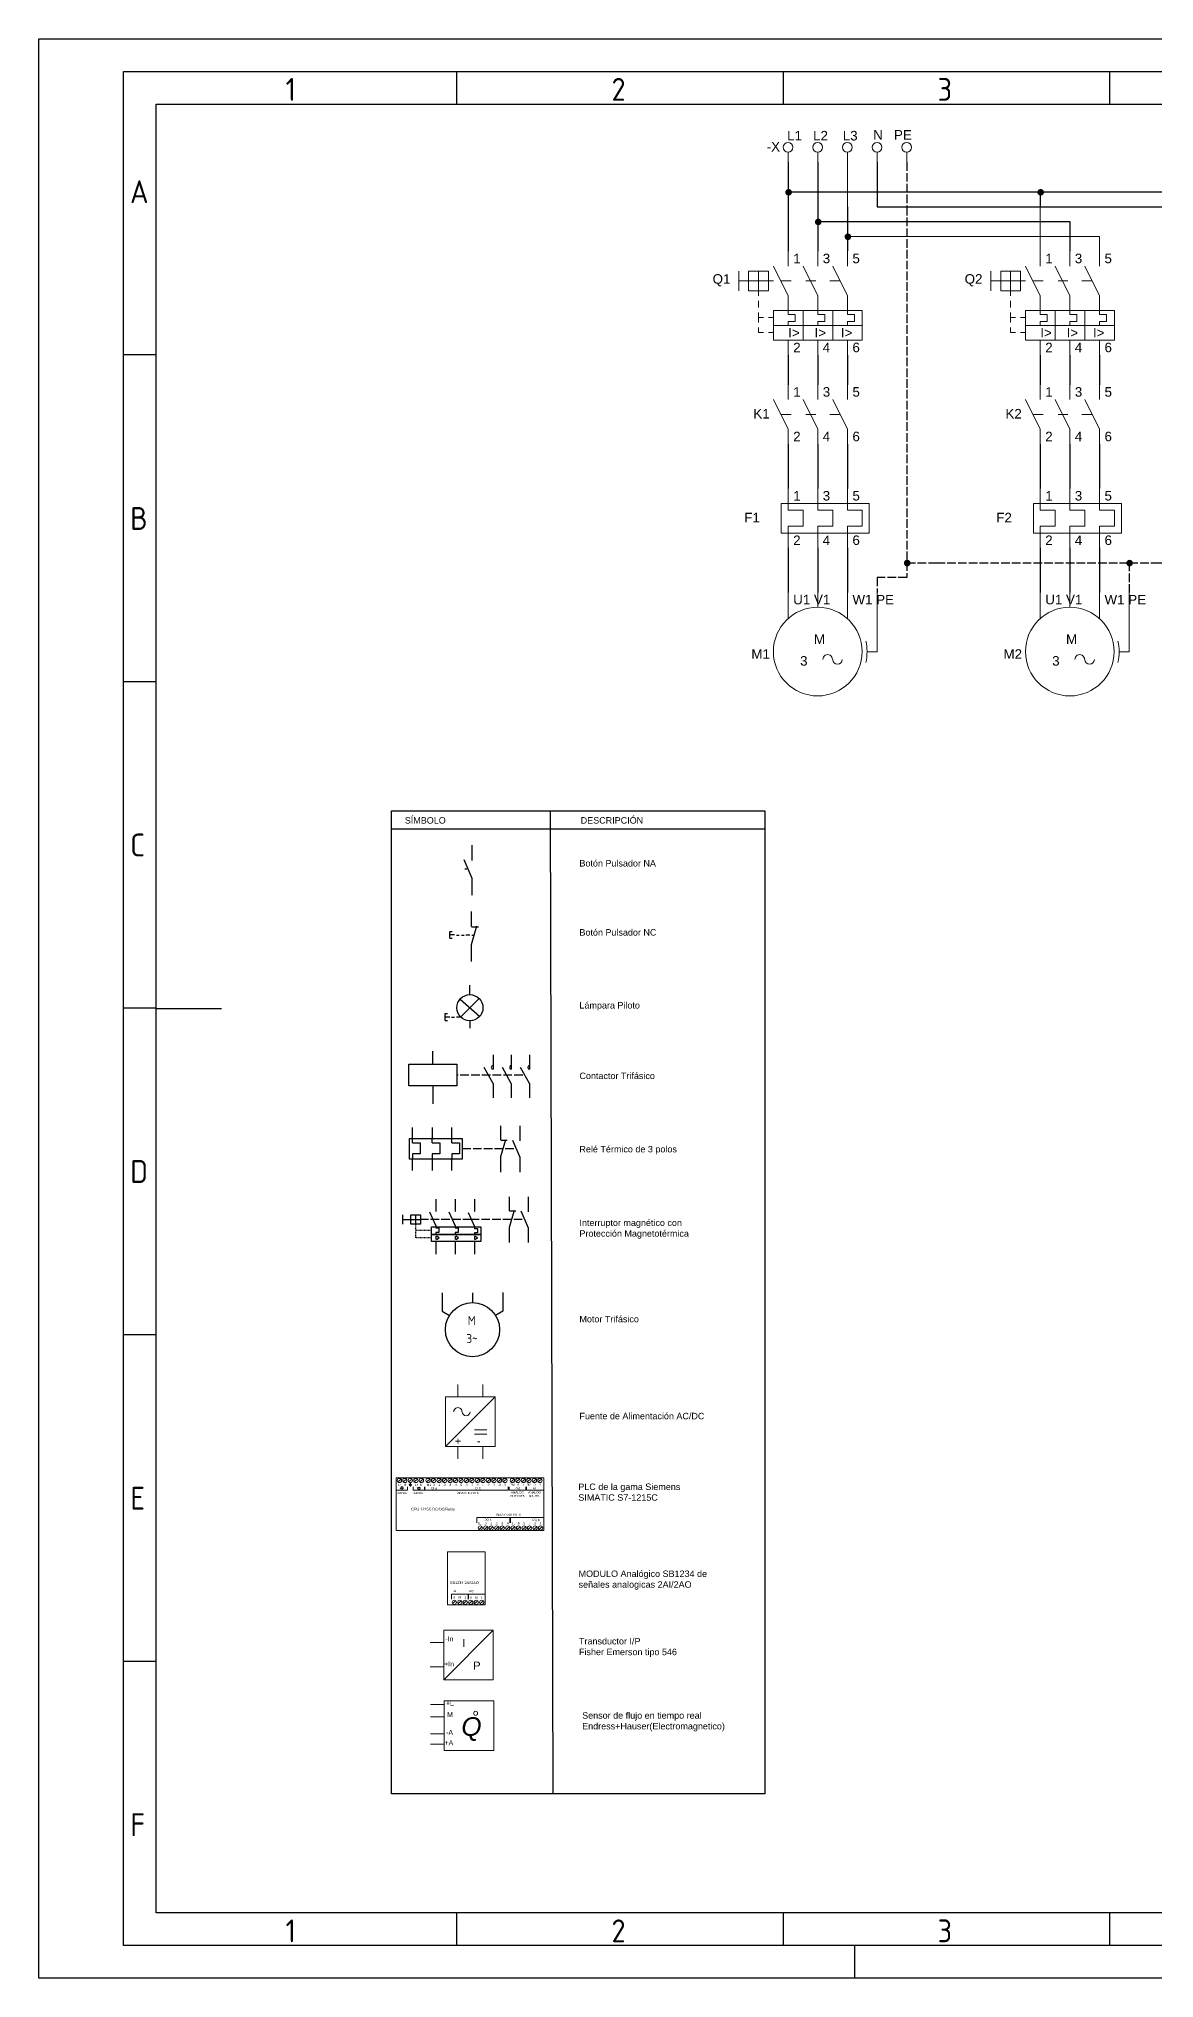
# Model space of a CAD drawing. Header units: millimetres. Extents: x 57 to 477, y 73 to 370.
# Drawn here: x 56.7 to 227.5, y 73.2 to 370.2 of the extents above; entities that cross this region are included whole.
import ezdxf
from ezdxf.enums import TextEntityAlignment as Align

# ---------------------------------------------------------------- set-up
doc = ezdxf.new("R2010")
doc.units = ezdxf.units.MM
doc.header["$LTSCALE"] = 0.11
doc.linetypes.add('ACAD_ISO02W100', pattern=[15, 12, -3])
doc.linetypes.add('HIDDEN2', pattern=[0.1875, 0.125, -0.0625])
for name, color, linetype in [('035', 5, 'Continuous'), ('07', 7, 'Continuous'), ('MISC', 7, 'Continuous'), ('PDF_Geometría', 7, 'Continuous'), ('PDF_Rellenos sólidos', 1, 'Continuous'), ('PDF_Texto', 7, 'Continuous'), ('RED_1.5mm^2', 1, 'Continuous'), ('SYMS', 7, 'Continuous')]:
    doc.layers.add(name, color=color, linetype=linetype)
doc.styles.add('ISO Proportional', font='isocp.shx')
doc.styles.add('PDF F1', font='arial.ttf')
doc.styles.get("Standard").update_dxf_attribs({"font": 'arial.ttf'})
doc.styles.add('WD_IEC', font='isocp2.shx', dxfattribs={"width": 0.9, "height": 4})

# ---------------------------------------------------------------- blocks, each defined once
blk = doc.blocks.new('VMS21P')
for p, q in [((0, 7.5), (0, 2.5)), ((0, -2.5), (-3.12, 3.12)), ((0, -2.5), (0, -7.5))]:
    blk.add_line(p, q)
blk.add_arc((0, 3.12), 0.625, 90, 270)
at = {"style": 'WD_IEC'}
for tag, p in [('INST', (-5.25, 6.75)), ('TAG2', (-5.25, 0.75)), ('LOC', (-5.25, 3.75)), ('DESC1', (-5.25, -6.75)), ('XREF', (-5.25, -3.75)), ('DESC3', (-5.25, -12.75)), ('DESC2', (-5.25, -9.75))]:
    blk.add_attdef(tag, text='', height=2.5, dxfattribs=at).set_placement(p, align=Align.RIGHT)
blk.add_attdef('TERM01', text='', height=2, rotation=90, dxfattribs=at).set_placement((-1, 7.5), align=Align.RIGHT)
at = {"style": 'WD_IEC', "flags": 1}
for tag, p, height in [('X2TERM01', (0, 7.5), 0.32), ('X4LINK', (-2.91, 0), 0.32), ('X1LINK', (-0.5, 0), 0.32), ('CONTACT', (4, -3.5), 1), ('FAMILY', (4, -5), 1), ('X8TERM02', (0, -7.5), 0.32)]:
    blk.add_attdef(tag, p, '', height=height, dxfattribs=at)
at = {"style": 'WD_IEC'}
blk.add_attdef('TERM02', (-1, -7.5), '', height=2, rotation=90, dxfattribs=at)
blk = doc.blocks.new('VMO13')
blk.add_circle((0, 0), 7.5)
at = {"style": 'WD_IEC'}
for tag, p in [('INST', (-12.88, 12.75)), ('LOC', (-12.88, 9.25)), ('TAG1', (-12.88, 5.75)), ('DESC2', (-12.88, -2)), ('DESC1', (-12.88, 1.5)), ('DESC3', (-12.88, -5.5)), ('RATING2', (-12.88, -12.5)), ('RATING1', (-12.88, -9)), ('RATING3', (-12.88, -16)), ('RATING4', (-12.95, -19.58))]:
    blk.add_attdef(tag, text='', height=2.5, dxfattribs=at).set_placement(p, align=Align.RIGHT)
blk.add_attdef('TERM02', (-0.69, 7.75), '', height=2, rotation=90, dxfattribs=at)
at = {"style": 'WD_IEC', "flags": 1}
for tag, p, height in [('X2TERM02', (0, 7.5), 0.32), ('MFG', (12.75, 9), 1.5), ('CAT', (12.75, 6.5), 1.5), ('X4LINK', (-7.5, 0), 0.32), ('X0TERM01', (-6.4, 3.9), 0.32), ('X0TERM03', (6.4, 3.9), 0.32), ('X1LINK', (7.5, 0), 0.32), ('X8TERM04', (0, -7.5), 0.32), ('ASSYCODE', (1, -9), 1), ('FAMILY', (1, -10.5), 1), ('CATDESC', (1, -12), 1)]:
    blk.add_attdef(tag, p, '', height=height, dxfattribs=at)
at = {"style": 'WD_IEC'}
for tag, p in [('TERM01', (-7.35, 4.34)), ('TERM03', (9.35, 4.53)), ('TERM04', (-0.59, -7.92))]:
    blk.add_attdef(tag, text='', height=2, rotation=90, dxfattribs=at).set_placement(p, align=Align.RIGHT)
for tag, p in [('M', (-0.22, 1.27)), ('3~', (-0.12, -3.73))]:
    blk.add_attdef(tag, text='', height=2.5, dxfattribs=at).set_placement(p, align=Align.CENTER)
at = {"lineweight": 15, "style": 'WD_IEC'}
blk.add_attdef('XREF', text='', height=2.5, dxfattribs=at).set_placement((-13.19, -22.86), align=Align.RIGHT)
blk = doc.blocks.new('IEC_border_a3')
at = {"layer": '035'}
for p, q in [((64, 292), (64, 287)), ((114, 292), (114, 287)), ((164, 292), (164, 287)), ((17.97, 248.58), (12.98, 248.58)), ((17.98, 198.54), (13, 198.54)), ((17.98, 148.54), (13, 148.54)), ((17.98, 98.54), (13, 98.54)), ((18, 48.5), (13.02, 48.5)), ((64, 10), (64, 5)), ((114, 10), (114, 5)), ((164, 10), (164, 5)), ((125, 0), (125, 5))]:
    blk.add_line(p, q, dxfattribs=at)
for points in [[(0, 297), (420, 297), (420, 0), (0, 0)], [(18, 287), (410, 287), (410, 10), (18, 10)]]:
    blk.add_lwpolyline(points, close=True, dxfattribs=at)
at = {"layer": '07'}
blk.add_line((18, 148.5), (28, 148.5), dxfattribs=at)
blk.add_lwpolyline([(13, 292), (415, 292), (415, 5), (13, 5)], close=True, dxfattribs=at)
at = {"layer": '035', "style": 'ISO Proportional'}
for s, p in [('1', (37.81, 287.5)), ('2', (87.73, 287.5)), ('3', (137.68, 287.5)), ('A', (13.98, 271.83)), ('B', (14, 221.79)), ('C', (14, 171.79)), ('D', (14, 121.79)), ('E', (14.02, 71.75)), ('F', (14.02, 21.75)), ('1', (37.81, 5.5)), ('2', (87.73, 5.5)), ('3', (137.68, 5.5))]:
    blk.add_text(s, height=3.5, dxfattribs=at).set_placement(p)

msp = doc.modelspace()

# ---------------------------------------------------------------- hatches: boundary and pattern name
at = {"layer": 'PDF_Rellenos sólidos', "transparency": 33554559}
for color, points in [(256, [(172.02, 346.74, 0.414932), (171.51, 347.25), (171.51, 347.25, 0.414932), (170.99, 346.74), (170.99, 346.74, 0.414932), (171.51, 346.23), (171.51, 346.23, 0.414932)]), (256, [(172.02, 346.74, 0.414932), (171.51, 347.25), (171.51, 347.25, 0.414932), (170.99, 346.74), (170.99, 346.74, 0.414932), (171.51, 346.23), (171.51, 346.23, 0.414932)]), (256, [(172.02, 346.74, 0.414932), (171.51, 347.25), (171.51, 347.25, 0.414932), (170.99, 346.74), (170.99, 346.74, 0.414932), (171.51, 346.23), (171.51, 346.23, 0.414932)]), (7, [(172.02, 346.74, 0.414932), (171.51, 347.25), (171.51, 347.25, 0.414932), (170.99, 346.74), (170.99, 346.74, 0.414932), (171.51, 346.23), (171.51, 346.23, 0.414932)]), (256, [(210.63, 346.74, 0.414932), (210.12, 347.25), (210.12, 347.25, 0.414932), (209.6, 346.74), (209.6, 346.74, 0.414932), (210.12, 346.23), (210.12, 346.23, 0.414932)]), (256, [(210.63, 346.74, 0.414932), (210.12, 347.25), (210.12, 347.25, 0.414932), (209.6, 346.74), (209.6, 346.74, 0.414932), (210.12, 346.23), (210.12, 346.23, 0.414932)]), (256, [(210.63, 346.74, 0.414932), (210.12, 347.25), (210.12, 347.25, 0.414932), (209.6, 346.74), (209.6, 346.74, 0.414932), (210.12, 346.23), (210.12, 346.23, 0.414932)]), (7, [(210.63, 346.74, 0.414932), (210.12, 347.25), (210.12, 347.25, 0.414932), (209.6, 346.74), (209.6, 346.74, 0.414932), (210.12, 346.23), (210.12, 346.23, 0.414932)]), (256, [(176.56, 342.2, 0.414932), (176.05, 342.71), (176.05, 342.71, 0.414932), (175.54, 342.2), (175.54, 342.2, 0.414932), (176.05, 341.69), (176.05, 341.69, 0.414932)]), (256, [(176.56, 342.2, 0.414932), (176.05, 342.71), (176.05, 342.71, 0.414932), (175.54, 342.2), (175.54, 342.2, 0.414932), (176.05, 341.69), (176.05, 341.69, 0.414932)]), (256, [(176.56, 342.2, 0.414932), (176.05, 342.71), (176.05, 342.71, 0.414932), (175.54, 342.2), (175.54, 342.2, 0.414932), (176.05, 341.69), (176.05, 341.69, 0.414932)]), (7, [(176.56, 342.2, 0.414932), (176.05, 342.71), (176.05, 342.71, 0.414932), (175.54, 342.2), (175.54, 342.2, 0.414932), (176.05, 341.69), (176.05, 341.69, 0.414932)]), (256, [(181.1, 339.93, 0.414932), (180.59, 340.44), (180.59, 340.44, 0.414932), (180.08, 339.93), (180.08, 339.93, 0.414932), (180.59, 339.41), (180.59, 339.41, 0.414932)]), (256, [(181.1, 339.93, 0.414932), (180.59, 340.44), (180.59, 340.44, 0.414932), (180.08, 339.93), (180.08, 339.93, 0.414932), (180.59, 339.41), (180.59, 339.41, 0.414932)]), (256, [(181.1, 339.93, 0.414932), (180.59, 340.44), (180.59, 340.44, 0.414932), (180.08, 339.93), (180.08, 339.93, 0.414932), (180.59, 339.41), (180.59, 339.41, 0.414932)]), (7, [(181.1, 339.93, 0.414932), (180.59, 340.44), (180.59, 340.44, 0.414932), (180.08, 339.93), (180.08, 339.93, 0.414932), (180.59, 339.41), (180.59, 339.41, 0.414932)])]:
    msp.add_hatch(color=color, dxfattribs=at).paths.add_polyline_path(points)
at = {"layer": 'PDF_Rellenos sólidos', "linetype": 'ACAD_ISO02W100', "true_color": 0x136734, "transparency": 33554559}
msp.add_hatch(color=116, dxfattribs=at).paths.add_polyline_path([(190.19, 289.96, 0.414932), (189.67, 290.47), (189.67, 290.47, 0.414932), (189.16, 289.96), (189.16, 289.96, 0.414932), (189.67, 289.45), (189.67, 289.45, 0.414932)])
msp.add_hatch(color=116, dxfattribs=at).paths.add_polyline_path([(190.19, 289.96, 0.414932), (189.67, 290.47), (189.67, 290.47, 0.414932), (189.16, 289.96), (189.16, 289.96, 0.414932), (189.67, 289.45), (189.67, 289.45, 0.414932)])
msp.add_hatch(color=116, dxfattribs=at).paths.add_polyline_path([(190.19, 289.96, 0.414932), (189.67, 290.47), (189.67, 290.47, 0.414932), (189.16, 289.96), (189.16, 289.96, 0.414932), (189.67, 289.45), (189.67, 289.45, 0.414932)])
msp.add_hatch(color=116, dxfattribs=at).paths.add_polyline_path([(190.19, 289.96, 0.414932), (189.67, 290.47), (189.67, 290.47, 0.414932), (189.16, 289.96), (189.16, 289.96, 0.414932), (189.67, 289.45), (189.67, 289.45, 0.414932)])
at = {"layer": 'PDF_Rellenos sólidos', "linetype": 'ACAD_ISO02W100', "transparency": 33554559}
msp.add_hatch(color=7, dxfattribs=at).paths.add_polyline_path([(224.25, 289.96, 0.414932), (223.74, 290.47), (223.74, 290.47, 0.414932), (223.23, 289.96), (223.23, 289.96, 0.414932), (223.74, 289.45), (223.74, 289.45, 0.414932)])

# ---------------------------------------------------------------- linework, layer by layer
for p, q in [((135, 252.04), (135.42, 101.49)), ((167.85, 249.19), (110.67, 249.19)), ((123.02, 244.43), (123.02, 246.74)), ((123.02, 241.67), (121.81, 244.52)), ((121.92, 243.12), (122.22, 243.12)), ((123.02, 239.1), (123.02, 241.67)), ((122.93, 234.3), (122.93, 236.61)), ((120.34, 233.01), (119.63, 233.01)), ((119.64, 232.5), (119.64, 233.56)), ((119.64, 233.56), (120, 233.56)), ((119.64, 232.51), (119.97, 232.51)), ((120.63, 233), (121.05, 233)), ((122.67, 233), (122.07, 233)), ((122.93, 231.54), (123.77, 234.39)), ((122.93, 234.27), (123.99, 234.27)), ((122.99, 232.99), (123.29, 232.99)), ((122.93, 228.97), (122.93, 231.54)), ((121.18, 223.18), (124.19, 220.54)), ((121.29, 220.45), (124.1, 223.3)), ((122.7, 223.88), (122.7, 225.31)), ((118.91, 219.91), (118.91, 220.97)), ((118.91, 220.97), (119.27, 220.97)), ((119.61, 220.42), (118.91, 220.42)), ((118.91, 219.91), (119.24, 219.91)), ((119.9, 220.41), (120.32, 220.41)), ((121.23, 220.42), (120.63, 220.42)), ((122.68, 219.87), (122.68, 218.75)), ((122.69, 221.87), (122.69, 221.87)), ((117, 213.23), (117, 215.24)), ((117, 209.83), (117, 207.15)), ((127.43, 201.62), (127.43, 203.76)), ((130.4, 201.47), (130.39, 203.76)), ((113.92, 201.16), (113.92, 201.8)), ((113.92, 201.16), (115.08, 201.16)), ((115.08, 199.5), (113.92, 199.5)), ((113.92, 199.5), (113.92, 198.7)), ((115.08, 201.16), (115.08, 199.5)), ((116.92, 201.16), (116.92, 201.8)), ((116.92, 201.16), (118.08, 201.16)), ((118.08, 199.5), (116.92, 199.5)), ((116.92, 199.5), (116.92, 198.7)), ((118.08, 201.16), (118.08, 199.5)), ((119.92, 201.16), (119.92, 201.8)), ((119.92, 201.16), (121.08, 201.16)), ((121.08, 199.5), (119.92, 199.5)), ((119.92, 199.5), (119.92, 198.7)), ((121.08, 201.16), (121.08, 199.5)), ((127.42, 201.59), (128.41, 201.59)), ((127.43, 199.06), (128.21, 201.7)), ((127.43, 196.68), (127.43, 199.06)), ((130.4, 198.91), (129.27, 201.55)), ((130.4, 196.68), (130.4, 198.91)), ((112.43, 188.73), (112.43, 190.15)), ((114.4, 188.73), (114.4, 190.15)), ((117.49, 188.5), (116.56, 190.55)), ((120.44, 188.5), (119.51, 190.55)), ((123.39, 188.41), (122.46, 190.47)), ((128.74, 190.78), (128.74, 192.89)), ((128.74, 188.27), (129.51, 190.86)), ((128.74, 190.75), (129.71, 190.75)), ((131.67, 188.12), (130.56, 190.71)), ((131.67, 190.63), (131.66, 192.89)), ((112.43, 189.44), (113.66, 189.44)), ((113.66, 189.44), (115.13, 189.44)), ((117.49, 188.5), (117.49, 188.14)), ((117.49, 188.14), (117.94, 188.14)), ((117.94, 187.47), (117.49, 187.47)), ((117.49, 187.47), (117.49, 187.16)), ((117.94, 188.14), (117.94, 187.47)), ((120.44, 188.5), (120.44, 188.14)), ((120.44, 188.14), (120.89, 188.14)), ((120.89, 187.47), (120.44, 187.47)), ((120.44, 187.47), (120.44, 187.16)), ((120.89, 188.14), (120.89, 187.47)), ((123.39, 188.41), (123.39, 188.05)), ((123.39, 188.05), (123.84, 188.05)), ((123.84, 187.39), (123.39, 187.39)), ((123.39, 187.39), (123.39, 187.16)), ((123.84, 188.05), (123.84, 187.39)), ((128.74, 185.92), (128.74, 188.27)), ((131.67, 185.92), (131.67, 188.12)), ((117.49, 186.9), (117.49, 186.37)), ((118.01, 186.63), (117.57, 186.89)), ((117.57, 186.39), (118.01, 186.63)), ((120.44, 186.9), (120.44, 186.37)), ((120.96, 186.63), (120.52, 186.89)), ((120.52, 186.39), (120.96, 186.63)), ((123.39, 186.9), (123.39, 186.37)), ((123.91, 186.63), (123.47, 186.89)), ((123.47, 186.39), (123.91, 186.63))]:
    msp.add_line(p, q)
at = {"linetype": 'ACAD_ISO02W100'}
for p, q in [((121.39, 233), (121.8, 233)), ((130.79, 211.56), (120.67, 211.56)), ((129.44, 200.25), (121.51, 200.25)), ((122.93, 189.44), (115.13, 189.44)), ((130.72, 189.44), (122.93, 189.44))]:
    msp.add_line(p, q, dxfattribs=at)
at = {"linetype": 'HIDDEN2'}
for p, q in [((114.4, 186.61), (114.4, 188.73)), ((116.79, 187.73), (114.4, 187.73)), ((116.79, 186.61), (114.4, 186.61))]:
    msp.add_line(p, q, dxfattribs=at)
at = {"lineweight": 18, "ltscale": 0.2}
for p, q in [((111.41, 148.49), (111.41, 149.01)), ((111.63, 149.27), (112.15, 149.67)), ((111.89, 149.47), (111.89, 149.47)), ((111.89, 149.47), (111.89, 149.47)), ((111.89, 149.47), (111.89, 149.47)), ((111.89, 149.47), (111.89, 149.47)), ((111.89, 149.47), (111.89, 149.47)), ((112.47, 149.27), (112.99, 149.68)), ((112.73, 149.47), (112.73, 149.47)), ((112.73, 149.47), (112.73, 149.47)), ((112.73, 149.47), (112.73, 149.47)), ((112.73, 149.47), (112.73, 149.47)), ((112.73, 149.47), (112.73, 149.47)), ((113.16, 148), (113.16, 148.52)), ((113.31, 149.27), (113.83, 149.68)), ((113.37, 148.84), (113.54, 148.84)), ((113.37, 148.84), (113.37, 148.79)), ((113.37, 148.79), (113.76, 148.79)), ((113.44, 148.75), (113.54, 148.75)), ((113.44, 148.75), (113.44, 148.7)), ((113.44, 148.7), (113.7, 148.7)), ((113.52, 148.66), (113.54, 148.66)), ((113.52, 148.66), (113.52, 148.61)), ((113.52, 148.61), (113.64, 148.61)), ((113.54, 148.75), (113.7, 148.75)), ((113.54, 148.66), (113.64, 148.66)), ((113.59, 148.84), (113.76, 148.84)), ((113.64, 148.66), (113.64, 148.61)), ((113.7, 148.75), (113.7, 148.7)), ((113.76, 148.84), (113.76, 148.79)), ((114.01, 148), (114.01, 148.52)), ((114.17, 149.27), (114.69, 149.68)), ((114.43, 149.47), (114.43, 149.47)), ((114.43, 149.47), (114.43, 149.47)), ((114.43, 149.47), (114.43, 149.47)), ((114.43, 149.47), (114.43, 149.47)), ((114.43, 149.47), (114.43, 149.47)), ((115.01, 149.27), (115.53, 149.68)), ((115.73, 148), (115.73, 148.52)), ((115.81, 148), (115.81, 148.52)), ((116.03, 149.27), (116.55, 149.68)), ((116.87, 149.27), (117.39, 149.68)), ((117.4, 148.98), (117.4, 148.98)), ((117.4, 148.98), (117.4, 148.98)), ((117.4, 148.98), (117.4, 148.98)), ((117.4, 148.98), (117.4, 148.98)), ((117.4, 148.98), (117.4, 148.98)), ((117.71, 149.27), (118.23, 149.68)), ((118.31, 148.98), (118.31, 148.98)), ((118.31, 148.98), (118.31, 148.98)), ((118.31, 148.98), (118.31, 148.98)), ((118.31, 148.98), (118.31, 148.98)), ((118.31, 148.98), (118.31, 148.98)), ((118.55, 149.27), (119.06, 149.68)), ((119.39, 149.27), (119.9, 149.68)), ((120.23, 149.27), (120.74, 149.68)), ((121.07, 149.27), (121.58, 149.68)), ((121.91, 149.27), (122.42, 149.68)), ((122.75, 149.27), (123.26, 149.68)), ((123.59, 149.27), (124.1, 149.68)), ((124.43, 149.27), (124.94, 149.68)), ((125.27, 149.27), (125.78, 149.68)), ((126.11, 149.27), (126.62, 149.68)), ((126.95, 149.27), (127.46, 149.68)), ((127.79, 149.27), (128.3, 149.68)), ((128.53, 148), (128.53, 148.52)), ((128.71, 148), (128.71, 148.52)), ((128.96, 149.27), (129.47, 149.68)), ((129.8, 149.27), (130.31, 149.68)), ((130.64, 149.27), (131.15, 149.68)), ((131.28, 148), (131.28, 148.52)), ((131.36, 148), (131.36, 148.52)), ((131.48, 149.27), (131.99, 149.68)), ((132.32, 149.27), (132.83, 149.68)), ((133.16, 149.27), (133.67, 149.68)), ((111.41, 148), (113.16, 148)), ((112.16, 148.31), (112.03, 148.31)), ((112.28, 148.14), (112.03, 148.31)), ((112.16, 148.49), (112.16, 148.31)), ((112.16, 148.49), (112.41, 148.49)), ((112.53, 148.31), (112.28, 148.14)), ((112.41, 148.49), (112.41, 148.31)), ((112.41, 148.31), (112.53, 148.31)), ((114.01, 148), (128.53, 148)), ((114.63, 148.28), (114.88, 148.45)), ((114.75, 148.28), (114.63, 148.28)), ((114.75, 148.1), (114.75, 148.28)), ((115, 148.1), (114.75, 148.1)), ((114.88, 148.45), (115.13, 148.28)), ((115, 148.1), (115, 148.28)), ((115, 148.28), (115.13, 148.28)), ((128.71, 148), (131.28, 148)), ((131.36, 148), (134.03, 148)), ((123.74, 142.98), (123.74, 143.78)), ((123.74, 143.78), (128.82, 143.78)), ((128.82, 143.78), (128.82, 142.98)), ((128.91, 142.98), (128.91, 143.78)), ((128.91, 143.78), (134.03, 143.78)), ((124.04, 141.98), (124.55, 142.38)), ((124.88, 141.98), (125.39, 142.38)), ((125.71, 141.98), (126.23, 142.39)), ((126.55, 141.98), (127.07, 142.39)), ((126.81, 141.79), (130.7, 141.79)), ((127.39, 141.98), (127.91, 142.39)), ((128.23, 141.98), (128.75, 142.39)), ((129.06, 141.98), (129.58, 142.39)), ((129.9, 141.98), (130.42, 142.39)), ((130.74, 141.98), (131.26, 142.39)), ((131.58, 141.98), (132.1, 142.39)), ((132.42, 141.98), (132.93, 142.39)), ((133.26, 141.98), (133.77, 142.39)), ((119.9, 131.27), (119.9, 132.07)), ((119.9, 132.07), (122.41, 132.07)), ((120.05, 130.61), (120.56, 131.02)), ((120.89, 130.61), (121.4, 131.02)), ((121.73, 130.61), (122.24, 131.02)), ((122.41, 131.27), (122.41, 132.07)), ((122.41, 131.27), (122.41, 132.07)), ((122.41, 131.27), (122.41, 132.07)), ((122.41, 131.27), (122.41, 132.07)), ((122.46, 132.07), (125.02, 132.07)), ((122.46, 131.27), (122.46, 132.07)), ((122.46, 131.27), (122.46, 132.07)), ((122.57, 130.61), (123.08, 131.02)), ((123.41, 130.61), (123.92, 131.02)), ((124.25, 130.61), (124.76, 131.02)), ((118.68, 118.96), (126.28, 126.57)), ((118.68, 124.67), (116.62, 124.67)), ((116.62, 120.93), (118.68, 120.93)), ((118.73, 115.17), (116.67, 115.17)), ((118.73, 113.3), (116.67, 113.3)), ((118.73, 110.65), (116.67, 110.65)), ((118.73, 109.08), (116.67, 109.08))]:
    msp.add_line(p, q, dxfattribs=at)
at = {"color": 116, "linetype": 'ACAD_ISO02W100', "lineweight": 25, "true_color": 0x136734}
for points in [[(189.62, 351.34), (189.62, 344.52), (189.62, 287.74), (185.08, 287.74), (185.08, 285.47)], [(189.62, 290.02), (194.16, 290.02), (223.69, 290.02), (223.69, 285.47)], [(223.69, 290.02), (228.23, 290.02), (250.15, 290.02), (250.15, 217.98)]]:
    msp.add_lwpolyline(points, dxfattribs=at)
for points in [[(110.67, 252.04), (167.85, 252.04), (167.85, 101.49), (110.67, 101.49)], [(113.35, 213.23), (120.67, 213.23), (120.67, 209.89), (113.35, 209.89)], [(113.43, 201.83), (121.51, 201.83), (121.51, 198.68), (113.43, 198.68)], [(113.66, 190.15), (115.14, 190.15), (115.14, 188.73), (113.66, 188.73)], [(116.79, 188.3), (124.36, 188.3), (124.36, 187.16), (116.79, 187.16)], [(116.79, 187.16), (124.36, 187.16), (124.36, 186.06), (116.79, 186.06)]]:
    msp.add_lwpolyline(points, close=True)
at = {"lineweight": 18, "ltscale": 0.2}
for points in [[(111.41, 149.89), (134.03, 149.89), (134.03, 141.79), (111.41, 141.79)], [(119.24, 138.52), (125.02, 138.52), (125.02, 130.42), (119.24, 130.42)], [(118.68, 126.57), (126.28, 126.57), (126.28, 118.96), (118.68, 118.96)], [(118.73, 115.74), (126.34, 115.74), (126.34, 108.13), (118.73, 108.13)]]:
    msp.add_lwpolyline(points, close=True, dxfattribs=at)
msp.add_lwpolyline([(113.54, 148.84), (113.54, 149.06), (113.59, 149.06), (113.59, 148.84)], dxfattribs=at)
msp.add_circle((122.69, 221.87), 2)
for centre in [(111.89, 149.47), (112.73, 149.47), (113.57, 149.47), (114.43, 149.47), (115.27, 149.47), (116.29, 149.47), (117.13, 149.47), (117.97, 149.47), (118.81, 149.47), (119.65, 149.47), (120.49, 149.47), (121.33, 149.47), (122.17, 149.47), (123.01, 149.47), (123.85, 149.47), (124.69, 149.47), (125.53, 149.47), (126.37, 149.47), (127.21, 149.47), (128.05, 149.47), (129.21, 149.47), (130.05, 149.47), (130.89, 149.47), (131.73, 149.47), (132.57, 149.47), (133.41, 149.47), (124.29, 142.18), (125.13, 142.18), (125.97, 142.18), (126.81, 142.18), (127.65, 142.18), (128.49, 142.18), (129.32, 142.18), (130.16, 142.18), (131, 142.18), (131.84, 142.18), (132.68, 142.18), (133.52, 142.18), (120.31, 130.81), (121.15, 130.81), (121.99, 130.81), (122.83, 130.81), (123.67, 130.81), (124.51, 130.81)]:
    msp.add_circle(centre, 0.329, dxfattribs=at)
at = {"layer": 'PDF_Geometría', "lineweight": 18}
for points in [[(171.45, 352.85), (171.45, 351.34)], [(175.99, 352.85), (175.99, 351.34)], [(180.53, 352.85), (180.53, 351.34), (180.53, 344.52)], [(185.08, 352.85), (185.08, 351.34)], [(189.62, 352.85), (189.62, 351.34)], [(210.06, 344.52), (210.06, 337.71), (210.06, 335.44)], [(180.53, 339.98), (219.14, 339.98), (219.14, 337.71), (219.14, 335.44)], [(171.45, 337.71), (171.45, 335.44)], [(175.99, 337.71), (175.99, 335.44)], [(180.53, 337.71), (180.53, 335.44)], [(214.6, 337.71), (214.6, 335.44)], [(163.88, 334.68), (163.88, 331.65)], [(163.88, 333.17), (165.39, 333.17), (168.42, 333.17), (169.18, 333.17)], [(166.91, 334.68), (166.91, 331.65), (166.91, 330.9)], [(169.18, 335.44), (171.45, 330.9), (171.45, 328.63), (171.45, 328.02), (172.51, 328.02), (172.51, 326.96), (171.45, 326.96), (171.45, 326.35)], [(170.39, 333.17), (171.9, 333.17)], [(173.72, 335.44), (175.99, 330.9), (175.99, 328.63), (175.99, 328.02), (177.05, 328.02), (177.05, 326.96), (175.99, 326.96), (175.99, 326.35)], [(174.17, 333.17), (175.69, 333.17)], [(177.81, 333.17), (179.32, 333.17)], [(178.26, 335.44), (180.53, 330.9), (180.53, 328.63), (180.53, 328.02), (181.59, 328.02), (181.59, 326.96), (180.53, 326.96), (180.53, 326.35)], [(202.49, 334.68), (202.49, 331.65)], [(202.49, 333.17), (204, 333.17), (207.03, 333.17), (207.79, 333.17)], [(205.52, 334.68), (205.52, 331.65), (205.52, 330.9)], [(207.79, 335.44), (210.06, 330.9), (210.06, 328.63), (210.06, 328.02), (211.12, 328.02), (211.12, 326.96), (210.06, 326.96), (210.06, 326.35)], [(209, 333.17), (210.51, 333.17)], [(212.33, 335.44), (214.6, 330.9), (214.6, 328.63), (214.6, 328.02), (215.66, 328.02), (215.66, 326.96), (214.6, 326.96), (214.6, 326.35)], [(212.78, 333.17), (214.3, 333.17)], [(216.42, 333.17), (217.93, 333.17)], [(216.87, 335.44), (219.14, 330.9), (219.14, 328.63), (219.14, 328.02), (220.2, 328.02), (220.2, 326.96), (219.14, 326.96), (219.14, 326.35)], [(166.91, 330.14), (166.91, 329.08)], [(205.52, 330.14), (205.52, 329.08)], [(166.91, 328.32), (166.91, 326.81)], [(166.91, 327.57), (167.66, 327.57)], [(168.42, 327.57), (169.18, 327.57)], [(173.72, 328.63), (173.72, 324.08)], [(178.26, 328.63), (178.26, 324.08)], [(205.52, 328.32), (205.52, 326.81)], [(205.52, 327.57), (206.27, 327.57)], [(207.03, 327.57), (207.79, 327.57)], [(212.33, 328.63), (212.33, 324.08)], [(216.87, 328.63), (216.87, 324.08)], [(166.91, 326.05), (166.91, 325.29), (167.66, 325.29)], [(168.42, 325.29), (169.18, 325.29)], [(169.18, 326.35), (182.8, 326.35)], [(171.45, 324.08), (171.45, 321.81)], [(175.99, 324.08), (175.99, 321.81)], [(180.53, 324.08), (180.53, 321.81)], [(205.52, 326.05), (205.52, 325.29), (206.27, 325.29)], [(207.03, 325.29), (207.79, 325.29)], [(207.79, 326.35), (221.42, 326.35)], [(210.06, 324.08), (210.06, 321.81)], [(214.6, 324.08), (214.6, 321.81)], [(219.14, 324.08), (219.14, 321.81)], [(169.18, 315), (171.45, 310.46), (171.45, 308.19)], [(171.45, 317.27), (171.45, 315)], [(173.72, 315), (175.99, 310.46), (175.99, 308.19)], [(175.99, 317.27), (175.99, 315)], [(178.26, 315), (180.53, 310.46), (180.53, 308.19)], [(180.53, 317.27), (180.53, 315)], [(207.79, 315), (210.06, 310.46), (210.06, 308.19)], [(210.06, 317.27), (210.06, 315)], [(212.33, 315), (214.6, 310.46), (214.6, 308.19)], [(214.6, 317.27), (214.6, 315)], [(216.87, 315), (219.14, 310.46), (219.14, 308.19)], [(219.14, 317.27), (219.14, 315)], [(170.39, 312.73), (171.9, 312.73)], [(174.17, 312.73), (175.69, 312.73)], [(177.81, 312.73), (179.32, 312.73)], [(209, 312.73), (210.51, 312.73)], [(212.78, 312.73), (214.3, 312.73)], [(216.42, 312.73), (217.93, 312.73)], [(171.45, 301.37), (171.45, 298.04), (173.72, 298.04), (173.72, 295.62), (171.45, 295.62), (171.45, 292.29)], [(175.99, 301.37), (175.99, 298.04), (178.26, 298.04), (178.26, 295.62), (175.99, 295.62), (175.99, 292.29)], [(180.53, 301.37), (180.53, 298.04), (182.8, 298.04), (182.8, 295.62), (180.53, 295.62), (180.53, 292.29)], [(210.06, 301.37), (210.06, 298.04), (212.33, 298.04), (212.33, 295.62), (210.06, 295.62), (210.06, 292.29)], [(214.6, 301.37), (214.6, 298.04), (216.87, 298.04), (216.87, 295.62), (214.6, 295.62), (214.6, 292.29)], [(219.14, 301.37), (219.14, 298.04), (221.42, 298.04), (221.42, 295.62), (219.14, 295.62), (219.14, 292.29)], [(171.45, 285.47), (171.45, 281.38)], [(175.99, 285.47), (175.99, 283.2)], [(180.53, 285.47), (180.53, 281.38)], [(185.08, 285.47), (185.08, 276.39), (183.56, 276.39)], [(210.06, 285.47), (210.06, 281.38)], [(214.6, 285.47), (214.6, 283.2)], [(219.14, 285.47), (219.14, 281.38)], [(223.69, 285.47), (223.69, 276.39), (222.17, 276.39)], [(120.86, 164.18), (120.86, 162.28)], [(124.67, 164.18), (124.67, 162.28)], [(118.96, 154.67), (126.57, 162.28)], [(120.86, 154.67), (120.86, 152.77)], [(123.4, 157.21), (125.3, 157.21)], [(123.4, 156.57), (125.3, 156.57)], [(124.67, 154.67), (124.67, 152.77)]]:
    msp.add_lwpolyline(points, dxfattribs=at)
at = {"layer": 'PDF_Geometría', "lineweight": 25}
for points in [[(171.45, 351.34), (171.45, 344.52), (171.45, 337.71)], [(175.99, 351.34), (175.99, 344.52), (175.99, 337.71)], [(185.08, 351.34), (185.08, 344.52), (232.77, 344.52), (232.77, 319.54), (241.86, 319.54), (241.86, 305.78)], [(171.45, 346.8), (210.06, 346.8), (210.06, 344.52)], [(180.53, 344.52), (180.53, 337.71)], [(210.06, 346.8), (246.4, 346.8), (246.4, 339.98), (246.4, 335.44)], [(175.99, 342.25), (214.6, 342.25), (214.6, 337.71)], [(171.45, 321.81), (171.45, 317.27)], [(175.99, 321.81), (175.99, 317.27)], [(180.53, 321.81), (180.53, 317.27)], [(210.06, 321.81), (210.06, 317.27)], [(214.6, 321.81), (214.6, 317.27)], [(219.14, 321.81), (219.14, 317.27)], [(171.45, 308.19), (171.45, 301.37)], [(175.99, 308.19), (175.99, 301.37)], [(180.53, 308.19), (180.53, 301.37)], [(210.06, 308.19), (210.06, 301.37)], [(214.6, 308.19), (214.6, 301.37)], [(219.14, 308.19), (219.14, 301.37)], [(171.45, 292.29), (171.45, 285.47)], [(175.99, 292.29), (175.99, 285.47)], [(180.53, 292.29), (180.53, 285.47)], [(210.06, 292.29), (210.06, 285.47)], [(214.6, 292.29), (214.6, 285.47)], [(219.14, 292.29), (219.14, 285.47)], [(131.91, 147.87), (131.91, 147.87)], [(131.91, 147.87), (131.91, 147.87)], [(131.91, 147.87), (131.91, 147.87)], [(131.91, 147.87), (131.91, 147.87)]]:
    msp.add_lwpolyline(points, dxfattribs=at)
at = {"layer": 'PDF_Geometría', "lineweight": 18}
for points in [[(168.42, 334.68), (165.39, 334.68), (165.39, 331.65), (168.42, 331.65)], [(207.03, 334.68), (204, 334.68), (204, 331.65), (207.03, 331.65)], [(182.8, 324.08), (169.18, 324.08), (169.18, 328.63), (182.8, 328.63)], [(221.42, 324.08), (207.79, 324.08), (207.79, 328.63), (221.42, 328.63)], [(183.86, 294.56), (170.39, 294.56), (170.39, 299.1), (183.86, 299.1)], [(222.48, 294.56), (209, 294.56), (209, 299.1), (222.48, 299.1)], [(118.96, 162.28), (126.57, 162.28), (126.57, 154.67), (118.96, 154.67)]]:
    msp.add_lwpolyline(points, close=True, dxfattribs=at)
for points in [[(183.34, 274.75, 0.056409), (183.52, 276.41, 0.055645), (183.35, 278.02)], [(221.95, 274.75, 0.056413), (222.13, 276.41, 0.055645), (221.96, 278.02)]]:
    msp.add_lwpolyline(points, format="xyb", dxfattribs=at)
for centre, radius in [((171.43, 353.63), 0.738), ((175.97, 353.63), 0.738), ((180.51, 353.63), 0.738), ((185.06, 353.63), 0.738), ((189.6, 353.63), 0.738), ((175.97, 276.41), 6.79), ((214.58, 276.41), 6.79)]:
    msp.add_circle(centre, radius, dxfattribs=at)
for centre, radius, start, end in [((177.49, 275.2), 0.738, 359.956, 180.044), ((179, 275.2), 0.738, 181.4859, 358.5141), ((216.1, 275.2), 0.738, 359.956, 180.044), ((217.61, 275.2), 0.738, 181.4857, 358.5138), ((120.85, 160.01), 0.618, 359.956, 180.044), ((122.12, 160.01), 0.618, 181.4854, 358.5142)]:
    msp.add_arc(centre, radius, start, end, dxfattribs=at)
for points in [[(176.75, 275.2), (176.75, 275.18), (176.75, 275.18), (176.75, 275.18)], [(178.22, 275.18), (178.22, 275.18), (178.22, 275.18), (178.22, 275.2)], [(215.36, 275.2), (215.36, 275.18), (215.36, 275.18), (215.36, 275.18)], [(216.83, 275.18), (216.83, 275.18), (216.83, 275.18), (216.83, 275.2)], [(120.23, 160.01), (120.23, 160), (120.23, 160), (120.23, 160)], [(121.47, 160), (121.47, 160), (121.47, 160), (121.47, 160.01)]]:
    msp.add_open_spline(points, degree=3, dxfattribs=at)
at = {"layer": 'PDF_Rellenos sólidos', "color": 7, "lineweight": 25, "transparency": 33554559}
for points in [[(168.42, 331.65), (168.46, 331.65), (168.42, 331.62), (168.46, 331.62)], [(207.03, 331.65), (207.07, 331.65), (207.03, 331.62), (207.07, 331.62)]]:
    msp.add_solid(points, dxfattribs=at)
at = {"layer": 'RED_1.5mm^2', "color": 0}
for p, q in [((113.92, 201.8), (113.92, 203.53)), ((116.92, 203.53), (116.92, 201.8)), ((119.92, 201.8), (119.92, 203.53)), ((113.92, 196.96), (113.92, 198.7)), ((116.92, 198.7), (116.92, 196.96)), ((119.92, 196.96), (119.92, 198.7)), ((117.49, 192.57), (117.49, 190.64)), ((120.44, 192.57), (120.44, 190.64)), ((123.39, 192.57), (123.39, 190.64)), ((117.49, 186.06), (117.49, 184.13)), ((120.44, 186.06), (120.44, 184.13)), ((123.39, 186.06), (123.39, 184.13)), ((118.44, 178.22), (118.44, 175.41)), ((123.09, 178.22), (123.09, 176.72)), ((127.73, 178.27), (127.73, 175.4)), ((118.44, 175.41), (119.55, 174.73)), ((127.73, 175.4), (126.63, 174.73))]:
    msp.add_line(p, q, dxfattribs=at)

# ---------------------------------------------------------------- block references
msp.add_blockref('IEC_border_a3', (56.66, 73.25))
at = {"layer": 'SYMS', "xscale": 0.4384227191165145, "yscale": 0.4384227191165145, "zscale": 0.4384227191165145}
for p in [(126.25, 211.36), (129.04, 211.36), (131.82, 211.36)]:
    msp.add_blockref('VMS21P', p, dxfattribs=at)
at = {"layer": 'SYMS'}
ref = msp.add_blockref('VMO13', (123.09, 172.57), dxfattribs=dict(at, xscale=0.5527109138953251, yscale=0.5527109138953251, zscale=0.5527109138953251))
ref.add_attrib('M', 'M', dxfattribs={"layer": 'MISC', "height": 1.38, "style": 'WD_IEC'}).set_placement((122.97, 173.27), align=Align.CENTER)
ref.add_attrib('3~', '3~', dxfattribs={"layer": 'MISC', "height": 1.382, "style": 'WD_IEC'}).set_placement((123.02, 170.51), align=Align.CENTER)

# ---------------------------------------------------------------- texts
at = {"char_height": 0.6575, "attachment_point": 1}
for s, insert in [('{\\H1.5x;SÍMBOLO                                                      DESCRIPCIÓN } ', (112.72, 251.05)), ('{\\H1.5x;Botón Pulsador NA   } ', (139.47, 244.48)), ('{\\H1.5x;Botón Pulsador NC    } ', (139.47, 233.9)), ('{\\H1.5x;Lámpara Piloto    } ', (139.47, 222.73)), ('{\\H1.5x;Contactor Trifásico   } ', (139.47, 211.93)), ('{\\H1.5x;Relé Térmico de 3 polos   } ', (139.47, 200.7)), ('{\\H1.5x;Interruptor magnético con\\PProtección Magnetotérmica   } ', (139.47, 189.43)), ('{\\H1.5x;Motor Trifásico   } ', (139.47, 174.68)), ('{\\H1.5x;Fuente de Alimentación AC/DC  } ', (139.47, 159.83)), ('{\\H1.5x;PLC de la gama Siemens\\PSIMATIC S7-1215C }', (139.3, 149)), ('{\\H1.5x;MODULO Analógico SB1234 de\\Pseñales analogicas 2AI/2AO}', (139.34, 135.68)), ('{\\H1.5x;Transductor I/P \\PFisher Emerson tipo 546  } ', (139.4, 125.35)), ('{\\H1.5x;Sensor de flujo en tiempo real\\PEndress+Hauser(Electromagnetico)\\P} ', (139.89, 113.98))]:
    msp.add_mtext_dynamic_manual_height_columns(s, width=55.2107, gutter_width=3.29, heights=[0], dxfattribs=dict(at, insert=insert))
at = {"layer": 'PDF_Texto', "attachment_point": 4, "style": 'PDF F1'}
for s, insert, char_height in [('   -X', (166.45, 353.71), 1.464), ('L1   L2    L3 ', (171.28, 355.4), 1.4637), ('N   PE', (184.47, 355.53), 1.464), ('1', (172.21, 336.6), 1.46), ('3', (176.74, 336.6), 1.46), ('5', (181.29, 336.6), 1.46), ('1', (210.82, 336.6), 1.46), ('3', (215.35, 336.6), 1.46), ('5', (219.9, 336.6), 1.46), ('   Q1', (158.16, 333.27), 1.464), ('   Q2', (196.77, 333.27), 1.464), ('I>    I>    I>  ', (171.45, 325.24), 1.4637), ('6', (181.29, 322.97), 1.46), ('I>    I>    I>  ', (210.06, 325.24), 1.4637), ('6', (219.9, 322.97), 1.46), ('2', (172.21, 322.97), 1.46), ('4', (176.74, 322.97), 1.46), ('2', (210.82, 322.97), 1.46), ('4', (215.35, 322.97), 1.46), ('1', (172.21, 316.16), 1.46), ('3', (176.74, 316.16), 1.46), ('5', (181.29, 316.16), 1.46), ('1', (210.82, 316.16), 1.46), ('3', (215.35, 316.16), 1.46), ('5', (219.9, 316.16), 1.46), ('   K1', (164.41, 312.83), 1.464), ('   K2', (203.02, 312.83), 1.464), ('2', (172.21, 309.34), 1.46), ('4', (176.74, 309.34), 1.46), ('6', (181.29, 309.34), 1.46), ('2', (210.82, 309.34), 1.46), ('4', (215.35, 309.34), 1.46), ('6', (219.9, 309.34), 1.46), ('1', (172.21, 300.26), 1.46), ('3', (176.74, 300.26), 1.46), ('5', (181.29, 300.26), 1.46), ('1', (210.82, 300.26), 1.46), ('3', (215.35, 300.26), 1.46), ('5', (219.9, 300.26), 1.46), ('   F1', (163.01, 296.93), 1.464), ('   F2', (201.62, 296.93), 1.464), ('2', (172.21, 293.45), 1.46), ('4', (176.74, 293.45), 1.46), ('6', (181.29, 293.45), 1.46), ('2', (210.82, 293.45), 1.46), ('4', (215.35, 293.45), 1.46), ('6', (219.9, 293.45), 1.46), ('U1 V1', (172.21, 284.36), 1.464), ('W1 PE', (181.29, 284.36), 1.464), ('U1 V1', (210.82, 284.36), 1.464), ('W1 PE', (219.9, 284.36), 1.464), ('   M1', (164.1, 276.03), 1.464), ('M   ', (175.39, 278.3), 1.464), ('   M2', (202.72, 276.03), 1.464), ('M   ', (214, 278.3), 1.464), ('3   ', (173.27, 274.97), 1.464), ('3   ', (211.88, 274.97), 1.464), ('+     -   ', (120.36, 155.52), 1.226), ('    L+', (111.18, 148.81), 0.333), ('    M', (112.02, 148.81), 0.333), ('    L+', (113.72, 148.81), 0.333), ('    M', (114.56, 148.81), 0.333), ('    M1', (115.57, 148.81), 0.333), ('    .0', (116.41, 148.81), 0.333), ('    .1', (117.25, 148.81), 0.333), ('    .2', (118.09, 148.81), 0.333), ('    .3', (118.93, 148.81), 0.333), ('    .4', (119.77, 148.81), 0.333), ('    .5', (120.61, 148.81), 0.333), ('    .6', (121.45, 148.82), 0.333), ('    .7', (122.29, 148.82), 0.333), ('    .0', (123.13, 148.82), 0.333), ('    .1', (123.97, 148.82), 0.333), ('    .2', (124.81, 148.82), 0.333), ('    .3', (125.65, 148.82), 0.333), ('    .4', (126.49, 148.82), 0.333), ('    .5', (127.33, 148.82), 0.333), ('   2M', (128.5, 148.82), 0.333), ('     0', (129.34, 148.82), 0.333), ('     1', (130.18, 148.82), 0.333), ('   3M', (131.02, 148.82), 0.333), ('     0', (131.82, 148.82), 0.333), ('     1', (132.66, 148.82), 0.333), ('   24VDC', (111.18, 147.56), 0.333), ('   24VDC', (113.68, 147.56), 0.333), ('    DI a', (116.27, 148.28), 0.333), ('   24VDC INPUTS', (120.34, 147.56), 0.3326), ('    DI b', (123.02, 148.28), 0.333), (' ANALOG\\POUTPUTS', (128.87, 147.36), 0.333), ('    AQ', (129.17, 148.28), 0.333), (' ANALOG\\P INPUTS', (131.5, 147.36), 0.333), ('    AI', (131.81, 148.28), 0.333), ('CPU 1215C DC/DC/Relay', (113.71, 145.02), 0.4129), ('   1L', (123.53, 142.92), 0.333), ('    .0', (124.37, 142.92), 0.333), ('   DQ a', (124.51, 143.41), 0.333), ('    .1', (125.21, 142.92), 0.333), ('    .2', (126.05, 142.92), 0.333), ('RELAY OUTPUTS', (126.64, 144.24), 0.3326), ('    .3', (126.89, 142.92), 0.333), ('    .4', (127.73, 142.92), 0.333), ('    2L', (128.56, 142.92), 0.333), ('    .5', (129.4, 142.92), 0.333), ('    .7', (131.08, 142.92), 0.333), ('   DQ b', (131.89, 143.39), 0.333), ('    .0', (131.92, 142.92), 0.333), ('    .1', (132.76, 142.92), 0.333), ('SB1234 2AI/2AO', (119.65, 133.81), 0.4129), ('     AI               AQ', (119.54, 132.49), 0.3326), ('     0', (119.54, 131.55), 0.333), ('     M', (120.31, 131.55), 0.333), ('     0', (122.06, 131.55), 0.333), ('     M', (122.83, 131.55), 0.333), ('   {\\H0.62068x;-In}', (117.5, 125.21), 1.2257), ('   I', (120.09, 124.6), 1.226), ('   {\\H0.62068x;+In}', (117.32, 121.37), 1.2257), ('   P', (121.76, 121.12), 1.226), ('   {\\H0.62068x;+L}', (117.59, 115.37), 1.2257), ('   {\\H0.62068x;M}', (117.78, 113.62), 1.2257), ('   {\\fArial|b0|i1|c0|p34;\\H2.32756x;Q}', (119.96, 111.4), 1.2257), ('  {\\H1.55171x;%%D}', (122.09, 113.22), 1.2257), ('   {\\H0.62068x;-A}', (117.62, 110.9), 1.2257), ('   {\\H0.62068x;+A}', (117.39, 109.31), 1.2257)]:
    msp.add_mtext(s, dxfattribs=dict(at, insert=insert, char_height=char_height))
at = {"layer": 'PDF_Texto', "char_height": 0.333, "width": 0.8828, "attachment_point": 4, "style": 'PDF F1'}
for s, insert in [('    .6', (130.24, 142.92)), ('     1', (121.22, 131.55)), ('     1', (123.74, 131.55))]:
    msp.add_mtext(s, dxfattribs=dict(at, insert=insert))

doc.saveas('drawing.dxf')
